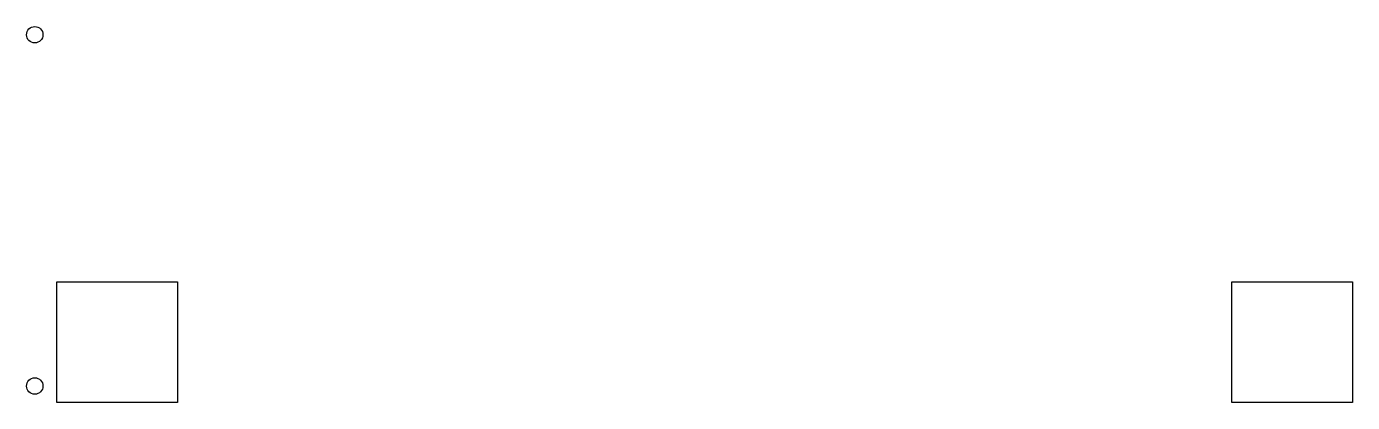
# Model space of a CAD drawing. Header units: millimetres. Extents: x -3 to 480, y 0 to 137.
import ezdxf

# ---------------------------------------------------------------- set-up
doc = ezdxf.new("R2010")
doc.units = ezdxf.units.MM
for name, color, linetype in [('POCKET_D9.5_FLIP', 3, 'CONTINUOUS'), ('TILE_REG', 6, 'CONTINUOUS'), ('TILE_REG_FLIP', 6, 'CONTINUOUS')]:
    doc.layers.add(name, color=color, linetype=linetype)

msp = doc.modelspace()

# ---------------------------------------------------------------- linework, layer by layer
at = {"layer": 'POCKET_D9.5_FLIP'}
for points in [[(52, 0), (8, 0), (8, 44), (52, 44)], [(480, 0), (436, 0), (436, 44), (480, 44)]]:
    msp.add_lwpolyline(points, close=True, dxfattribs=at)
at = {"layer": 'TILE_REG'}
for centre in [(0, 134), (0, 6)]:
    msp.add_circle(centre, 3, dxfattribs=at)
at = {"layer": 'TILE_REG_FLIP'}
for centre in [(0, 134), (0, 6)]:
    msp.add_circle(centre, 3, dxfattribs=at)

doc.saveas('drawing.dxf')
